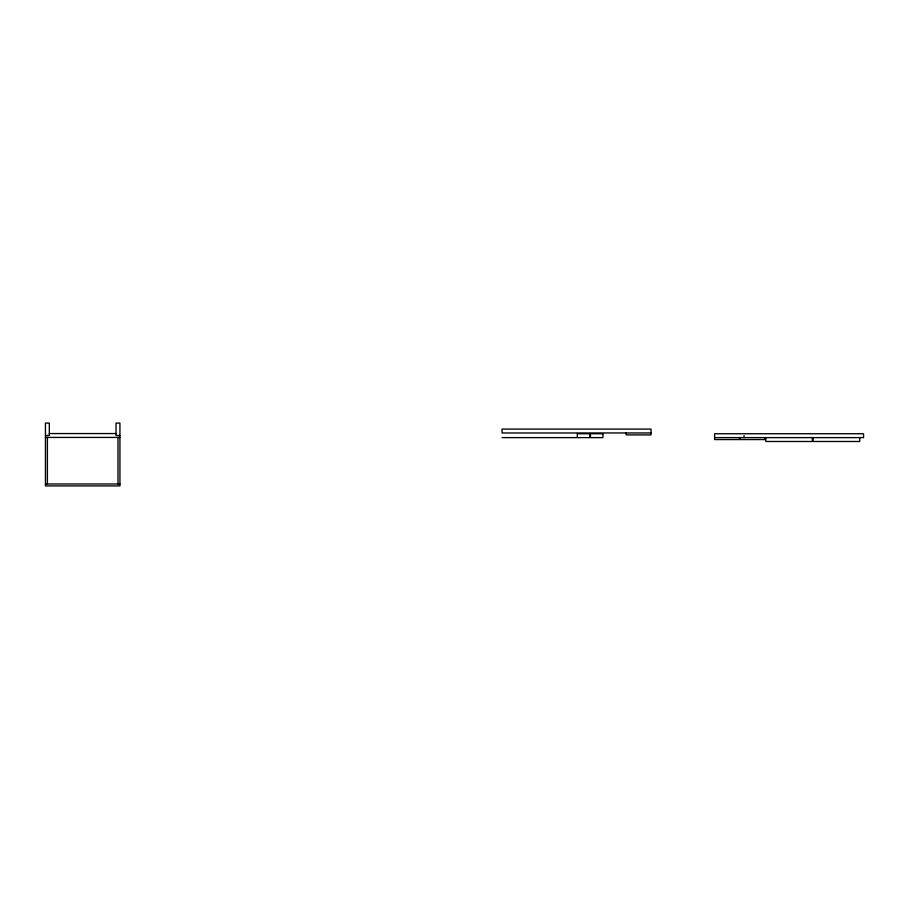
<?xml version="1.0" encoding="UTF-8"?>
<svg xmlns="http://www.w3.org/2000/svg" width="909" height="909" viewBox="0 0 909 909"><rect width="100%" height="100%" fill="white"/><g stroke="black" fill="none" stroke-linecap="round" stroke-linejoin="round"><path stroke-width="1.36" d="M651.003 432.957L502.052 432.957L502.052 429.082L651.003 429.082L651.003 434.9L626.176 434.9L626.176 432.957M49.325 433.559L116.045 433.559M45.45 435.491L49.325 435.491L49.325 423.083L45.45 423.083L45.45 485.917L119.931 485.917L119.931 423.083L116.045 423.083L116.045 435.491L119.931 435.491M45.45 437.434L119.931 437.434M502.052 437.615L576.522 437.615M714.599 437.615L863.55 437.615L863.55 433.741L714.599 433.741L714.599 439.558L739.426 439.558L739.426 437.615M45.45 483.986L119.931 483.986M859.675 437.615L859.675 441.49L813.123 441.49L813.123 437.615M812.351 437.615L812.351 441.49L765.798 441.49L765.798 437.615M765.026 437.615L765.026 439.558L740.199 439.558L740.199 437.615M744.073 435.672L744.073 437.615M117.988 437.434L117.988 483.986M47.393 437.434L47.393 483.986M589.714 433.741L577.295 433.741L577.295 437.615L589.714 437.615L589.714 433.741M602.906 433.741L590.486 433.741L590.486 437.615L602.906 437.615L602.906 433.741"/></g></svg>
